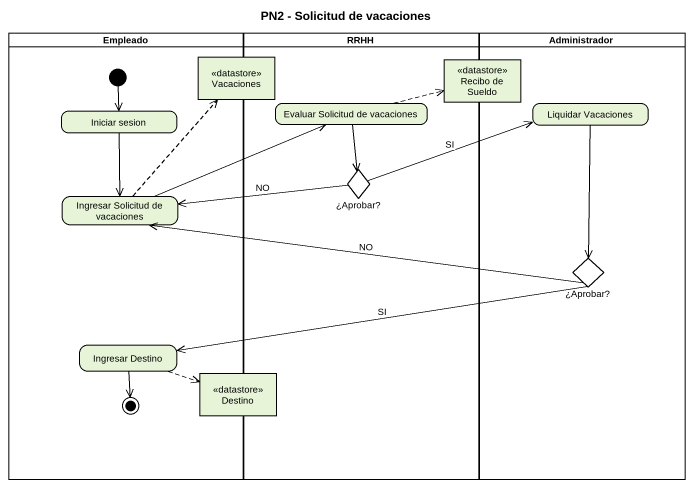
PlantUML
@startuml
title PN2 - Solicitud de vacaciones
hide empty description
state Empleado <<partition>> {
  state "Iniciar sesion" as Iniciar_sesion
  state "Ingresar Solicitud de vacaciones" as Ingresar_Solicitud_de
  state "Ingresar Destino" as Ingresar_Destino
  [*] --> Iniciar_sesion
  Ingresar_Destino --> [*]
}
state RRHH <<partition>> {
  state "Evaluar Solicitud de vacaciones" as Evaluar_Solicitud_de
  state "¿Aprobar?" as Aprobar <<choice>>
}
state Administrador <<partition>> {
  state "Liquidar Vacaciones" as Liquidar_Vacaciones
  state "¿Aprobar?" as Aprobar_2 <<choice>>
}
state Vacaciones <<datastore>>
state "Recibo de Sueldo" as Recibo_de_Sueldo <<datastore>>
state Destino <<datastore>>
Iniciar_sesion --> Ingresar_Solicitud_de
Evaluar_Solicitud_de -right[dashed]-> Recibo_de_Sueldo
Evaluar_Solicitud_de --> Aprobar
Liquidar_Vacaciones --> Aprobar_2
Ingresar_Solicitud_de -up[dashed]-> Vacaciones
Ingresar_Solicitud_de -right-> Evaluar_Solicitud_de
Aprobar -right-> Liquidar_Vacaciones : SI
Aprobar -left-> Ingresar_Solicitud_de : NO
Aprobar_2 -left-> Ingresar_Solicitud_de : NO
Aprobar_2 -left-> Ingresar_Destino : SI
Ingresar_Destino -right[dashed]-> Destino
@enduml
